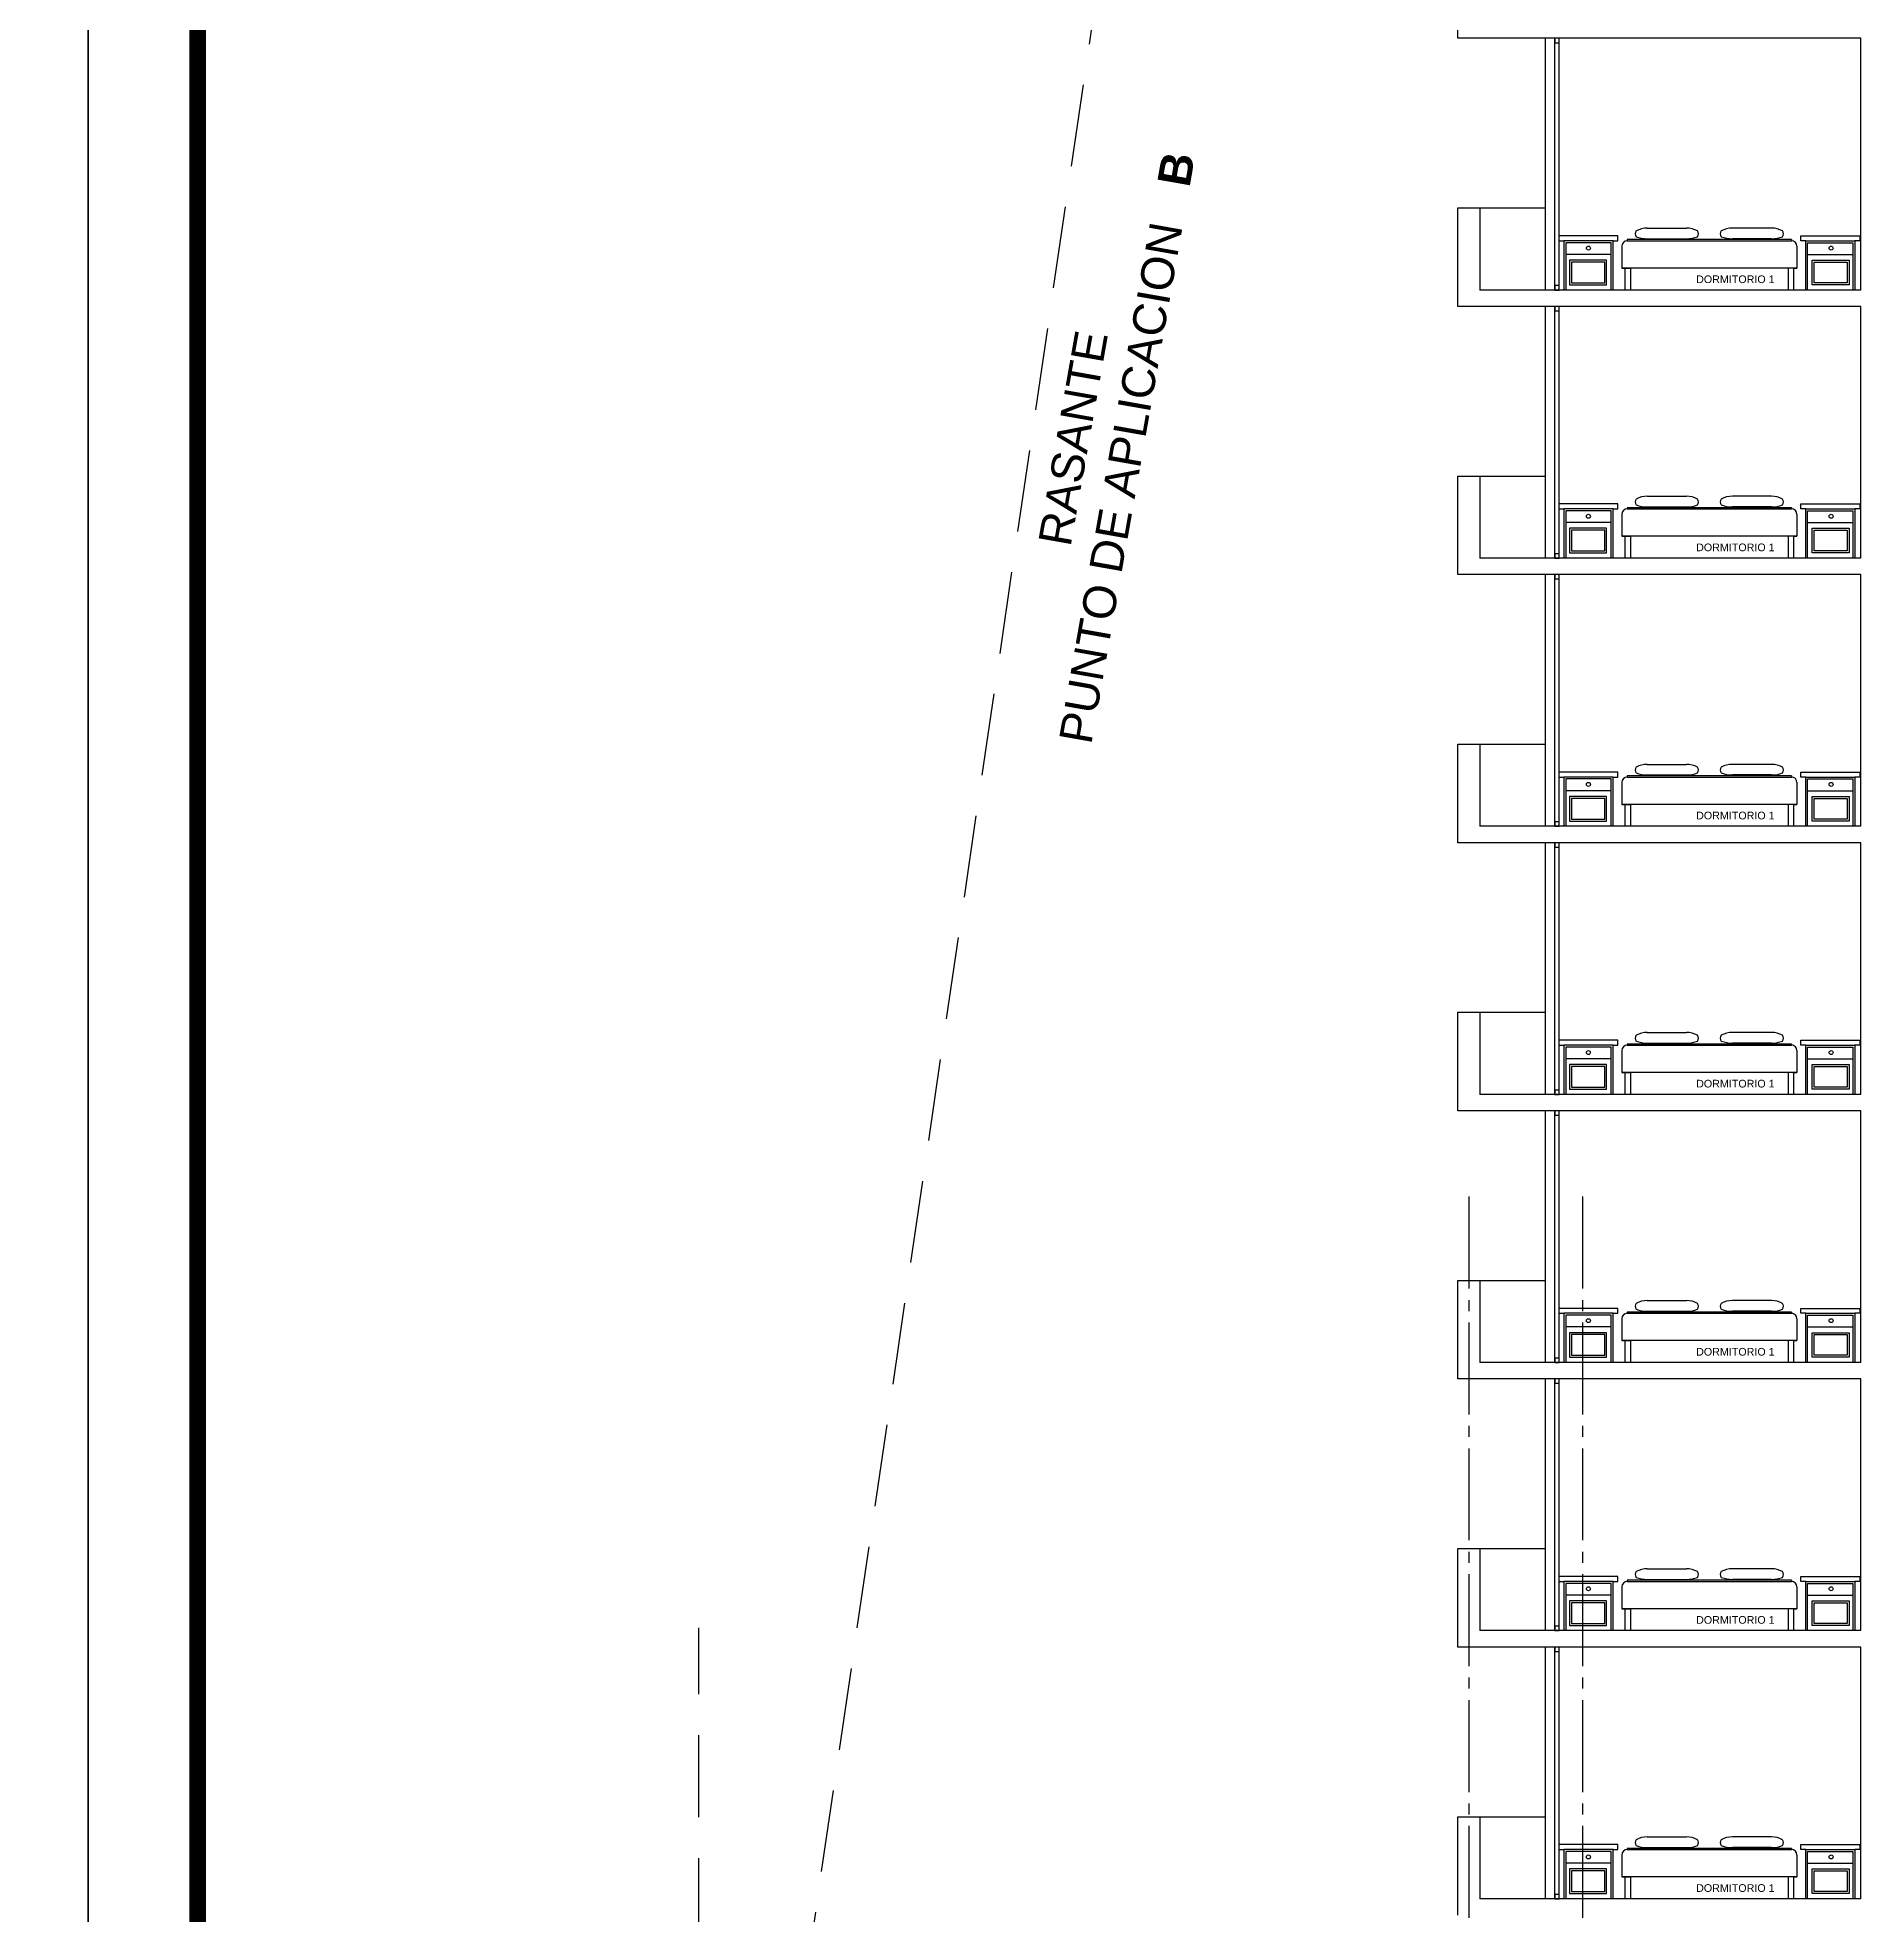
# Model space of a CAD drawing. Header units: millimetres. Extents: x 1217 to 2428, y 234 to 779.
# Drawn here: x 2218.06 to 2234.77, y 394.41 to 411.56 of the extents above; entities that cross this region are included whole.
import ezdxf

# ---------------------------------------------------------------- set-up
doc = ezdxf.new("R2010")
doc.units = ezdxf.units.MM
doc.linetypes.add('ACAD_ISO04W100', pattern=[30, 24, -3, 0, -3])
doc.linetypes.add('HIDDEN', pattern=[0.375, 0.25, -0.125])
for name, color, linetype in [('0.1', 251, 'Continuous'), ('0.2', 2, 'Continuous'), ('0.3', 6, 'Continuous'), ('Ejes', 8, 'Continuous'), ('MURO', 5, 'Continuous'), ('Texto', 1, 'Continuous')]:
    doc.layers.add(name, color=color, linetype=linetype)
doc.styles.get("Standard").update_dxf_attribs({"font": 'arial.ttf'})

msp = doc.modelspace()

# ---------------------------------------------------------------- linework, layer by layer
at = {"layer": '0.1', "linetype": 'ByBlock'}
for p, q in [((2232.53371, 409.65099, 0), (2232.53371, 409.45099, 0)), ((2234.08371, 409.71099, 0), (2232.58369, 409.71099, 0)), ((2232.5837, 409.70099, 0), (2234.08372, 409.70099, 0)), ((2234.13371, 409.65099, 0), (2234.13371, 409.45099, 0)), ((2234.13371, 409.45099, 0), (2232.53371, 409.45099, 0)), ((2232.53371, 409.45099, 0), (2232.61371, 409.45099, 0)), ((2232.56371, 409.45099, 0), (2232.53371, 409.45099, 0)), ((2232.56371, 409.25099, 0), (2232.56371, 409.45099, 0)), ((2232.61371, 409.45099, 0), (2232.61371, 409.25099, 0)), ((2234.13371, 409.45099, 0), (2234.05371, 409.45099, 0)), ((2234.10371, 409.45099, 0), (2234.13371, 409.45099, 0)), ((2234.10371, 409.25099, 0), (2234.10371, 409.45099, 0)), ((2232.53371, 407.20099, 0), (2232.53371, 407.00099, 0)), ((2234.08371, 407.26099, 0), (2232.58369, 407.26099, 0)), ((2232.5837, 407.25099, 0), (2234.08372, 407.25099, 0)), ((2234.13371, 407.20099, 0), (2234.13371, 407.00099, 0)), ((2234.13371, 407.00099, 0), (2232.53371, 407.00099, 0)), ((2232.53371, 407.00099, 0), (2232.61371, 407.00099, 0)), ((2232.56371, 407.00099, 0), (2232.53371, 407.00099, 0)), ((2232.56371, 406.80099, 0), (2232.56371, 407.00099, 0)), ((2232.61371, 407.00099, 0), (2232.61371, 406.80099, 0)), ((2234.13371, 407.00099, 0), (2234.05371, 407.00099, 0)), ((2234.10371, 407.00099, 0), (2234.13371, 407.00099, 0)), ((2234.10371, 406.80099, 0), (2234.10371, 407.00099, 0)), ((2232.53371, 404.75099, 0), (2232.53371, 404.55099, 0)), ((2234.08371, 404.81099, 0), (2232.58369, 404.81099, 0)), ((2232.5837, 404.80099, 0), (2234.08372, 404.80099, 0)), ((2234.13371, 404.75099, 0), (2234.13371, 404.55099, 0)), ((2234.13371, 404.55099, 0), (2232.53371, 404.55099, 0)), ((2232.53371, 404.55099, 0), (2232.61371, 404.55099, 0)), ((2232.56371, 404.55099, 0), (2232.53371, 404.55099, 0)), ((2232.56371, 404.35099, 0), (2232.56371, 404.55099, 0)), ((2232.61371, 404.55099, 0), (2232.61371, 404.35099, 0)), ((2234.13371, 404.55099, 0), (2234.05371, 404.55099, 0)), ((2234.10371, 404.55099, 0), (2234.13371, 404.55099, 0)), ((2234.10371, 404.35099, 0), (2234.10371, 404.55099, 0)), ((2234.08371, 402.36099, 0), (2232.58369, 402.36099, 0)), ((2232.5837, 402.35099, 0), (2234.08372, 402.35099, 0)), ((2232.53371, 402.30099, 0), (2232.53371, 402.10099, 0)), ((2234.13371, 402.30099, 0), (2234.13371, 402.10099, 0)), ((2234.13371, 402.10099, 0), (2232.53371, 402.10099, 0)), ((2232.53371, 402.10099, 0), (2232.61371, 402.10099, 0)), ((2232.56371, 402.10099, 0), (2232.53371, 402.10099, 0)), ((2232.56371, 401.90099, 0), (2232.56371, 402.10099, 0)), ((2232.61371, 402.10099, 0), (2232.61371, 401.90099, 0)), ((2234.13371, 402.10099, 0), (2234.05371, 402.10099, 0)), ((2234.10371, 402.10099, 0), (2234.13371, 402.10099, 0)), ((2234.10371, 401.90099, 0), (2234.10371, 402.10099, 0)), ((2232.53371, 399.85099, 0), (2232.53371, 399.65099, 0)), ((2234.08371, 399.91099, 0), (2232.58369, 399.91099, 0)), ((2232.5837, 399.90099, 0), (2234.08372, 399.90099, 0)), ((2234.13371, 399.85099, 0), (2234.13371, 399.65099, 0)), ((2234.13371, 399.65099, 0), (2232.53371, 399.65099, 0)), ((2232.53371, 399.65099, 0), (2232.61371, 399.65099, 0)), ((2232.56371, 399.65099, 0), (2232.53371, 399.65099, 0)), ((2232.56371, 399.45099, 0), (2232.56371, 399.65099, 0)), ((2232.61371, 399.65099, 0), (2232.61371, 399.45099, 0)), ((2234.13371, 399.65099, 0), (2234.05371, 399.65099, 0)), ((2234.10371, 399.65099, 0), (2234.13371, 399.65099, 0)), ((2234.10371, 399.45099, 0), (2234.10371, 399.65099, 0)), ((2232.53371, 397.40099, 0), (2232.53371, 397.20099, 0)), ((2234.08371, 397.46099, 0), (2232.58369, 397.46099, 0)), ((2232.5837, 397.45099, 0), (2234.08372, 397.45099, 0)), ((2234.13371, 397.40099, 0), (2234.13371, 397.20099, 0)), ((2234.13371, 397.20099, 0), (2232.53371, 397.20099, 0)), ((2232.53371, 397.20099, 0), (2232.61371, 397.20099, 0)), ((2232.56371, 397.20099, 0), (2232.53371, 397.20099, 0)), ((2232.56371, 397.00099, 0), (2232.56371, 397.20099, 0)), ((2232.61371, 397.20099, 0), (2232.61371, 397.00099, 0)), ((2234.13371, 397.20099, 0), (2234.05371, 397.20099, 0)), ((2234.10371, 397.20099, 0), (2234.13371, 397.20099, 0)), ((2234.10371, 397.00099, 0), (2234.10371, 397.20099, 0)), ((2234.08371, 395.01099, 0), (2232.58369, 395.01099, 0)), ((2232.5837, 395.00099, 0), (2234.08372, 395.00099, 0)), ((2232.53371, 394.95099, 0), (2232.53371, 394.75099, 0)), ((2234.13371, 394.95099, 0), (2234.13371, 394.75099, 0)), ((2234.13371, 394.75099, 0), (2232.53371, 394.75099, 0)), ((2232.53371, 394.75099, 0), (2232.61371, 394.75099, 0)), ((2232.56371, 394.75099, 0), (2232.53371, 394.75099, 0)), ((2232.56371, 394.55099, 0), (2232.56371, 394.75099, 0)), ((2232.61371, 394.75099, 0), (2232.61371, 394.55099, 0)), ((2234.13371, 394.75099, 0), (2234.05371, 394.75099, 0)), ((2234.10371, 394.75099, 0), (2234.13371, 394.75099, 0)), ((2234.10371, 394.55099, 0), (2234.10371, 394.75099, 0))]:
    msp.add_line(p, q, dxfattribs=at)
at = {"layer": '0.1'}
for p, q in [((2234.05371, 409.45099, 0), (2234.05371, 409.25099, 0)), ((2234.05371, 407.00099, 0), (2234.05371, 406.80099, 0)), ((2234.05371, 404.55099, 0), (2234.05371, 404.35099, 0)), ((2234.05371, 402.10099, 0), (2234.05371, 401.90099, 0)), ((2234.05371, 399.65099, 0), (2234.05371, 399.45099, 0)), ((2234.05371, 397.20099, 0), (2234.05371, 397.00099, 0)), ((2234.05371, 394.75099, 0), (2234.05371, 394.55099, 0))]:
    msp.add_line(p, q, dxfattribs=at)
at = {"layer": '0.1', "ltscale": 3}
for points in [[(2158.52436, 357.90321), (2158.52436, 447.90321), (2218.52436, 447.90321), (2218.52436, 357.90321), (2158.52436, 357.90321)], [(2218.52436, 357.90321), (2218.52436, 447.90321), (2278.52436, 447.90321), (2278.52436, 357.90321), (2218.52436, 357.90321)]]:
    msp.add_lwpolyline(points, dxfattribs=at)
at = {"layer": '0.1', "ltscale": 3, "const_width": 0.15}
msp.add_lwpolyline([(2219.52436, 358.90321), (2219.52436, 446.90321), (2277.52436, 446.90321), (2277.52436, 358.90321)], close=True, dxfattribs=at)
at = {"layer": '0.1', "ltscale": 3, "elevation": 0}
for points in [[(2231.83808, 409.25099), (2231.83808, 411.55099)], [(2231.23608, 410.001), (2231.83808, 410.001)], [(2231.83808, 406.80099), (2231.83808, 409.10099)], [(2231.23608, 407.551), (2231.83808, 407.551)], [(2231.83808, 404.35099), (2231.83808, 406.65099)], [(2231.23608, 405.101), (2231.83808, 405.101)], [(2231.83808, 401.90099), (2231.83808, 404.20099)], [(2231.23608, 402.651), (2231.83808, 402.651)], [(2231.83808, 399.45099), (2231.83808, 401.75099)], [(2231.23608, 400.201), (2231.83808, 400.201)], [(2231.83808, 397.00099), (2231.83808, 399.30099)], [(2231.23608, 397.751), (2231.83808, 397.751)], [(2231.83808, 394.55099), (2231.83808, 396.85099)], [(2231.23608, 395.301), (2231.83808, 395.301)]]:
    msp.add_lwpolyline(points, dxfattribs=at)
at = {"layer": '0.1', "linetype": 'ByBlock', "elevation": 0}
for points in [[(2232.45389, 409.70099), (2232.49889, 409.70099), (2232.49889, 409.74599), (2232.00389, 409.74599), (2231.95889, 409.74599), (2231.95889, 409.70099), (2232.00389, 409.70099)], [(2234.21353, 409.70099), (2234.16853, 409.70099), (2234.16853, 409.74599), (2234.66353, 409.74599), (2234.70853, 409.74599), (2234.70853, 409.70099), (2234.66353, 409.70099)], [(2232.45389, 409.25099), (2232.45389, 409.70099), (2232.00389, 409.70099), (2232.00389, 409.25099)], [(2232.43589, 409.25099), (2232.43589, 409.68299), (2232.02189, 409.68299), (2232.02189, 409.25099)], [(2232.43589, 409.57609), (2232.02189, 409.57609)], [(2232.58369, 409.71099), (2232.58371, 409.70099)], [(2234.08371, 409.71099), (2234.08369, 409.70099)], [(2234.21353, 409.25099), (2234.21353, 409.70099), (2234.66353, 409.70099), (2234.66353, 409.25099)], [(2234.23153, 409.25099), (2234.23153, 409.68299), (2234.64553, 409.68299), (2234.64553, 409.25099)], [(2234.23153, 409.57609), (2234.64553, 409.57609)], [(2232.45389, 407.25099), (2232.49889, 407.25099), (2232.49889, 407.29599), (2232.00389, 407.29599), (2231.95889, 407.29599), (2231.95889, 407.25099), (2232.00389, 407.25099)], [(2232.45389, 406.80099), (2232.45389, 407.25099), (2232.00389, 407.25099), (2232.00389, 406.80099)], [(2232.43589, 406.80099), (2232.43589, 407.23299), (2232.02189, 407.23299), (2232.02189, 406.80099)], [(2232.58369, 407.26099), (2232.58371, 407.25099)], [(2234.08371, 407.26099), (2234.08369, 407.25099)], [(2234.21353, 407.25099), (2234.16853, 407.25099), (2234.16853, 407.29599), (2234.66353, 407.29599), (2234.70853, 407.29599), (2234.70853, 407.25099), (2234.66353, 407.25099)], [(2234.21353, 406.80099), (2234.21353, 407.25099), (2234.66353, 407.25099), (2234.66353, 406.80099)], [(2234.23153, 406.80099), (2234.23153, 407.23299), (2234.64553, 407.23299), (2234.64553, 406.80099)], [(2232.43589, 407.12609), (2232.02189, 407.12609)], [(2234.23153, 407.12609), (2234.64553, 407.12609)], [(2232.45389, 404.80099), (2232.49889, 404.80099), (2232.49889, 404.84599), (2232.00389, 404.84599), (2231.95889, 404.84599), (2231.95889, 404.80099), (2232.00389, 404.80099)], [(2232.45389, 404.35099), (2232.45389, 404.80099), (2232.00389, 404.80099), (2232.00389, 404.35099)], [(2232.43589, 404.35099), (2232.43589, 404.78299), (2232.02189, 404.78299), (2232.02189, 404.35099)], [(2232.58369, 404.81099), (2232.58371, 404.80099)], [(2234.08371, 404.81099), (2234.08369, 404.80099)], [(2234.21353, 404.80099), (2234.16853, 404.80099), (2234.16853, 404.84599), (2234.66353, 404.84599), (2234.70853, 404.84599), (2234.70853, 404.80099), (2234.66353, 404.80099)], [(2234.21353, 404.35099), (2234.21353, 404.80099), (2234.66353, 404.80099), (2234.66353, 404.35099)], [(2234.23153, 404.35099), (2234.23153, 404.78299), (2234.64553, 404.78299), (2234.64553, 404.35099)], [(2232.43589, 404.67609), (2232.02189, 404.67609)], [(2234.23153, 404.67609), (2234.64553, 404.67609)], [(2232.45389, 402.35099), (2232.49889, 402.35099), (2232.49889, 402.39599), (2232.00389, 402.39599), (2231.95889, 402.39599), (2231.95889, 402.35099), (2232.00389, 402.35099)], [(2232.45389, 401.90099), (2232.45389, 402.35099), (2232.00389, 402.35099), (2232.00389, 401.90099)], [(2232.58369, 402.36099), (2232.58371, 402.35099)], [(2234.08371, 402.36099), (2234.08369, 402.35099)], [(2234.21353, 402.35099), (2234.16853, 402.35099), (2234.16853, 402.39599), (2234.66353, 402.39599), (2234.70853, 402.39599), (2234.70853, 402.35099), (2234.66353, 402.35099)], [(2234.21353, 401.90099), (2234.21353, 402.35099), (2234.66353, 402.35099), (2234.66353, 401.90099)], [(2232.43589, 401.90099), (2232.43589, 402.33299), (2232.02189, 402.33299), (2232.02189, 401.90099)], [(2232.43589, 402.22609), (2232.02189, 402.22609)], [(2234.23153, 401.90099), (2234.23153, 402.33299), (2234.64553, 402.33299), (2234.64553, 401.90099)], [(2234.23153, 402.22609), (2234.64553, 402.22609)], [(2232.45389, 399.90099), (2232.49889, 399.90099), (2232.49889, 399.94599), (2232.00389, 399.94599), (2231.95889, 399.94599), (2231.95889, 399.90099), (2232.00389, 399.90099)], [(2234.21353, 399.90099), (2234.16853, 399.90099), (2234.16853, 399.94599), (2234.66353, 399.94599), (2234.70853, 399.94599), (2234.70853, 399.90099), (2234.66353, 399.90099)], [(2232.45389, 399.45099), (2232.45389, 399.90099), (2232.00389, 399.90099), (2232.00389, 399.45099)], [(2232.43589, 399.45099), (2232.43589, 399.88299), (2232.02189, 399.88299), (2232.02189, 399.45099)], [(2232.43589, 399.77609), (2232.02189, 399.77609)], [(2232.58369, 399.91099), (2232.58371, 399.90099)], [(2234.08371, 399.91099), (2234.08369, 399.90099)], [(2234.21353, 399.45099), (2234.21353, 399.90099), (2234.66353, 399.90099), (2234.66353, 399.45099)], [(2234.23153, 399.45099), (2234.23153, 399.88299), (2234.64553, 399.88299), (2234.64553, 399.45099)], [(2234.23153, 399.77609), (2234.64553, 399.77609)], [(2232.45389, 397.45099), (2232.49889, 397.45099), (2232.49889, 397.49599), (2232.00389, 397.49599), (2231.95889, 397.49599), (2231.95889, 397.45099), (2232.00389, 397.45099)], [(2232.45389, 397.00099), (2232.45389, 397.45099), (2232.00389, 397.45099), (2232.00389, 397.00099)], [(2232.43589, 397.00099), (2232.43589, 397.43299), (2232.02189, 397.43299), (2232.02189, 397.00099)], [(2232.58369, 397.46099), (2232.58371, 397.45099)], [(2234.08371, 397.46099), (2234.08369, 397.45099)], [(2234.21353, 397.45099), (2234.16853, 397.45099), (2234.16853, 397.49599), (2234.66353, 397.49599), (2234.70853, 397.49599), (2234.70853, 397.45099), (2234.66353, 397.45099)], [(2234.21353, 397.00099), (2234.21353, 397.45099), (2234.66353, 397.45099), (2234.66353, 397.00099)], [(2234.23153, 397.00099), (2234.23153, 397.43299), (2234.64553, 397.43299), (2234.64553, 397.00099)], [(2232.43589, 397.32609), (2232.02189, 397.32609)], [(2234.23153, 397.32609), (2234.64553, 397.32609)], [(2232.45389, 395.00099), (2232.49889, 395.00099), (2232.49889, 395.04599), (2232.00389, 395.04599), (2231.95889, 395.04599), (2231.95889, 395.00099), (2232.00389, 395.00099)], [(2232.45389, 394.55099), (2232.45389, 395.00099), (2232.00389, 395.00099), (2232.00389, 394.55099)], [(2232.43589, 394.55099), (2232.43589, 394.98299), (2232.02189, 394.98299), (2232.02189, 394.55099)], [(2232.58369, 395.01099), (2232.58371, 395.00099)], [(2234.08371, 395.01099), (2234.08369, 395.00099)], [(2234.21353, 395.00099), (2234.16853, 395.00099), (2234.16853, 395.04599), (2234.66353, 395.04599), (2234.70853, 395.04599), (2234.70853, 395.00099), (2234.66353, 395.00099)], [(2234.21353, 394.55099), (2234.21353, 395.00099), (2234.66353, 395.00099), (2234.66353, 394.55099)], [(2234.23153, 394.55099), (2234.23153, 394.98299), (2234.64553, 394.98299), (2234.64553, 394.55099)], [(2232.43589, 394.87609), (2232.02189, 394.87609)], [(2234.23153, 394.87609), (2234.64553, 394.87609)]]:
    msp.add_lwpolyline(points, dxfattribs=at)
at = {"layer": '0.1', "elevation": 0}
for points in [[(2232.76626, 409.81687), (2233.12371, 409.81687)], [(2232.76626, 409.71948), (2233.12371, 409.71948)], [(2233.90115, 409.81687), (2233.54371, 409.81687)], [(2233.90115, 409.71948), (2233.54371, 409.71948)], [(2232.76626, 407.36687), (2233.12371, 407.36687)], [(2233.90115, 407.36687), (2233.54371, 407.36687)], [(2232.76626, 407.26948), (2233.12371, 407.26948)], [(2233.90115, 407.26948), (2233.54371, 407.26948)], [(2232.76626, 404.91687), (2233.12371, 404.91687)], [(2233.90115, 404.91687), (2233.54371, 404.91687)], [(2232.76626, 404.81948), (2233.12371, 404.81948)], [(2233.90115, 404.81948), (2233.54371, 404.81948)], [(2232.76626, 402.46687), (2233.12371, 402.46687)], [(2232.76626, 402.36948), (2233.12371, 402.36948)], [(2233.90115, 402.46687), (2233.54371, 402.46687)], [(2233.90115, 402.36948), (2233.54371, 402.36948)], [(2232.76626, 400.01687), (2233.12371, 400.01687)], [(2233.90115, 400.01687), (2233.54371, 400.01687)], [(2232.76626, 399.91948), (2233.12371, 399.91948)], [(2233.90115, 399.91948), (2233.54371, 399.91948)], [(2232.76626, 397.56687), (2233.12371, 397.56687)], [(2233.90115, 397.56687), (2233.54371, 397.56687)], [(2232.76626, 397.46948), (2233.12371, 397.46948)], [(2233.90115, 397.46948), (2233.54371, 397.46948)], [(2232.76626, 395.11687), (2233.12371, 395.11687)], [(2232.76626, 395.01948), (2233.12371, 395.01948)], [(2233.90115, 395.11687), (2233.54371, 395.11687)], [(2233.90115, 395.01948), (2233.54371, 395.01948)]]:
    msp.add_lwpolyline(points, dxfattribs=at)
at = {"layer": '0.1', "linetype": 'ByBlock', "elevation": 0}
for points in [[(2232.39529, 409.52377), (2232.05605, 409.52377), (2232.05605, 409.299), (2232.39529, 409.299)], [(2232.37729, 409.50577), (2232.07405, 409.50577), (2232.07405, 409.317), (2232.37729, 409.317)], [(2234.27213, 409.52377), (2234.61137, 409.52377), (2234.61137, 409.299), (2234.27213, 409.299)], [(2234.29013, 409.50577), (2234.59337, 409.50577), (2234.59337, 409.317), (2234.29013, 409.317)], [(2232.39529, 407.07377), (2232.05605, 407.07377), (2232.05605, 406.849), (2232.39529, 406.849)], [(2232.37729, 407.05577), (2232.07405, 407.05577), (2232.07405, 406.867), (2232.37729, 406.867)], [(2234.27213, 407.07377), (2234.61137, 407.07377), (2234.61137, 406.849), (2234.27213, 406.849)], [(2234.29013, 407.05577), (2234.59337, 407.05577), (2234.59337, 406.867), (2234.29013, 406.867)], [(2232.39529, 404.62377), (2232.05605, 404.62377), (2232.05605, 404.399), (2232.39529, 404.399)], [(2232.37729, 404.60577), (2232.07405, 404.60577), (2232.07405, 404.417), (2232.37729, 404.417)], [(2234.27213, 404.62377), (2234.61137, 404.62377), (2234.61137, 404.399), (2234.27213, 404.399)], [(2234.29013, 404.60577), (2234.59337, 404.60577), (2234.59337, 404.417), (2234.29013, 404.417)], [(2232.39529, 402.17377), (2232.05605, 402.17377), (2232.05605, 401.949), (2232.39529, 401.949)], [(2234.27213, 402.17377), (2234.61137, 402.17377), (2234.61137, 401.949), (2234.27213, 401.949)], [(2232.37729, 402.15577), (2232.07405, 402.15577), (2232.07405, 401.967), (2232.37729, 401.967)], [(2234.29013, 402.15577), (2234.59337, 402.15577), (2234.59337, 401.967), (2234.29013, 401.967)], [(2232.39529, 399.72377), (2232.05605, 399.72377), (2232.05605, 399.499), (2232.39529, 399.499)], [(2232.37729, 399.70577), (2232.07405, 399.70577), (2232.07405, 399.517), (2232.37729, 399.517)], [(2234.27213, 399.72377), (2234.61137, 399.72377), (2234.61137, 399.499), (2234.27213, 399.499)], [(2234.29013, 399.70577), (2234.59337, 399.70577), (2234.59337, 399.517), (2234.29013, 399.517)], [(2232.39529, 397.27377), (2232.05605, 397.27377), (2232.05605, 397.049), (2232.39529, 397.049)], [(2232.37729, 397.25577), (2232.07405, 397.25577), (2232.07405, 397.067), (2232.37729, 397.067)], [(2234.27213, 397.27377), (2234.61137, 397.27377), (2234.61137, 397.049), (2234.27213, 397.049)], [(2234.29013, 397.25577), (2234.59337, 397.25577), (2234.59337, 397.067), (2234.29013, 397.067)], [(2232.39529, 394.82377), (2232.05605, 394.82377), (2232.05605, 394.599), (2232.39529, 394.599)], [(2232.37729, 394.80577), (2232.07405, 394.80577), (2232.07405, 394.617), (2232.37729, 394.617)], [(2234.27213, 394.82377), (2234.61137, 394.82377), (2234.61137, 394.599), (2234.27213, 394.599)], [(2234.29013, 394.80577), (2234.59337, 394.80577), (2234.59337, 394.617), (2234.29013, 394.617)]]:
    msp.add_lwpolyline(points, close=True, dxfattribs=at)
at = {"layer": '0.1', "linetype": 'ByBlock'}
for centre in [(2232.22889, 409.63356, 0), (2234.44614, 409.63354, 0), (2232.22889, 407.18356, 0), (2234.44614, 407.18353, 0), (2232.22889, 404.73356, 0), (2234.44614, 404.73352, 0), (2232.22889, 402.28356, 0), (2234.44614, 402.28351, 0), (2232.22889, 399.83356, 0), (2234.44614, 399.8335, 0), (2232.22889, 397.38356, 0), (2234.44614, 397.38349, 0), (2232.22889, 394.93356, 0), (2234.44614, 394.93348, 0)]:
    msp.add_circle(centre, 0.01818, dxfattribs=at)
for centre, radius, start, end in [((2232.69972, 409.76456, 0), 0.04346, 142.358497, 217.641503), ((2232.76626, 409.60621, 0), 0.21066, 90, 118.635178), ((2232.76626, 410.00371, 0), 0.28423, 249.195199, 270), ((2232.58371, 409.65099, 0), 0.05, 90, 180), ((2234.08371, 409.65099, 0), 0.05, 0, 90), ((2232.69972, 407.31456, 0), 0.04346, 142.358497, 217.641503), ((2232.76626, 407.15621, 0), 0.21066, 90, 118.635178), ((2232.58371, 407.20099, 0), 0.05, 90, 180), ((2232.76626, 407.55371, 0), 0.28423, 249.195199, 270), ((2234.08371, 407.20099, 0), 0.05, 0, 90), ((2232.76626, 404.70621, 0), 0.21066, 90, 118.635178), ((2232.58371, 404.75099, 0), 0.05, 90, 180), ((2232.69972, 404.86456, 0), 0.04346, 142.358497, 217.641503), ((2232.76626, 405.10371, 0), 0.28423, 249.195199, 270), ((2234.08371, 404.75099, 0), 0.05, 0, 90), ((2232.58371, 402.30099, 0), 0.05, 90, 180), ((2232.69972, 402.41456, 0), 0.04346, 142.358497, 217.641503), ((2232.76626, 402.25621, 0), 0.21066, 90, 118.635178), ((2232.76626, 402.65371, 0), 0.28423, 249.195199, 270), ((2234.08371, 402.30099, 0), 0.05, 0, 90), ((2232.69972, 399.96456, 0), 0.04346, 142.358497, 217.641503), ((2232.76626, 399.80621, 0), 0.21066, 90, 118.635178), ((2232.58371, 399.85099, 0), 0.05, 90, 180), ((2232.76626, 400.20371, 0), 0.28423, 249.195199, 270), ((2234.08371, 399.85099, 0), 0.05, 0, 90), ((2232.69972, 397.51456, 0), 0.04346, 142.358497, 217.641503), ((2232.76626, 397.35621, 0), 0.21066, 90, 118.635178), ((2232.58371, 397.40099, 0), 0.05, 90, 180), ((2232.76626, 397.75371, 0), 0.28423, 249.195199, 270), ((2234.08371, 397.40099, 0), 0.05, 0, 90), ((2232.58371, 394.95099, 0), 0.05, 90, 180), ((2232.69972, 395.06456, 0), 0.04346, 142.358497, 217.641503), ((2232.76626, 394.90621, 0), 0.21066, 90, 118.635178), ((2232.76626, 395.30371, 0), 0.28423, 249.195199, 270), ((2234.08371, 394.95099, 0), 0.05, 0, 90)]:
    msp.add_arc(centre, radius, start, end, dxfattribs=at)
at = {"layer": '0.1'}
for centre, radius, start, end in [((2233.12371, 409.60621, 0), 0.21066, 61.364822, 90), ((2233.12371, 410.00371, 0), 0.28423, 270, 290.804801), ((2233.19025, 409.76456, 0), 0.04346, 322.358497, 37.641503), ((2233.47717, 409.76456, 0), 0.04346, 142.358497, 217.641503), ((2233.54371, 409.60621, 0), 0.21066, 90, 118.635178), ((2233.54371, 410.00371, 0), 0.28423, 249.195199, 270), ((2233.90115, 409.60621, 0), 0.21066, 61.364822, 90), ((2233.90115, 410.00371, 0), 0.28423, 270, 290.804801), ((2233.96769, 409.76456, 0), 0.04346, 322.358497, 37.641503), ((2233.12371, 407.15621, 0), 0.21066, 61.364822, 90), ((2233.19025, 407.31456, 0), 0.04346, 322.358497, 37.641503), ((2233.47717, 407.31456, 0), 0.04346, 142.358497, 217.641503), ((2233.54371, 407.15621, 0), 0.21066, 90, 118.635178), ((2233.90115, 407.15621, 0), 0.21066, 61.364822, 90), ((2233.96769, 407.31456, 0), 0.04346, 322.358497, 37.641503), ((2233.12371, 407.55371, 0), 0.28423, 270, 290.804801), ((2233.54371, 407.55371, 0), 0.28423, 249.195199, 270), ((2233.90115, 407.55371, 0), 0.28423, 270, 290.804801), ((2233.12371, 404.70621, 0), 0.21066, 61.364822, 90), ((2233.54371, 404.70621, 0), 0.21066, 90, 118.635178), ((2233.90115, 404.70621, 0), 0.21066, 61.364822, 90), ((2233.12371, 405.10371, 0), 0.28423, 270, 290.804801), ((2233.19025, 404.86456, 0), 0.04346, 322.358497, 37.641503), ((2233.47717, 404.86456, 0), 0.04346, 142.358497, 217.641503), ((2233.54371, 405.10371, 0), 0.28423, 249.195199, 270), ((2233.90115, 405.10371, 0), 0.28423, 270, 290.804801), ((2233.96769, 404.86456, 0), 0.04346, 322.358497, 37.641503), ((2233.12371, 402.25621, 0), 0.21066, 61.364822, 90), ((2233.12371, 402.65371, 0), 0.28423, 270, 290.804801), ((2233.19025, 402.41456, 0), 0.04346, 322.358497, 37.641503), ((2233.47717, 402.41456, 0), 0.04346, 142.358497, 217.641503), ((2233.54371, 402.25621, 0), 0.21066, 90, 118.635178), ((2233.54371, 402.65371, 0), 0.28423, 249.195199, 270), ((2233.90115, 402.25621, 0), 0.21066, 61.364822, 90), ((2233.90115, 402.65371, 0), 0.28423, 270, 290.804801), ((2233.96769, 402.41456, 0), 0.04346, 322.358497, 37.641503), ((2233.12371, 399.80621, 0), 0.21066, 61.364822, 90), ((2233.19025, 399.96456, 0), 0.04346, 322.358497, 37.641503), ((2233.47717, 399.96456, 0), 0.04346, 142.358497, 217.641503), ((2233.54371, 399.80621, 0), 0.21066, 90, 118.635178), ((2233.90115, 399.80621, 0), 0.21066, 61.364822, 90), ((2233.96769, 399.96456, 0), 0.04346, 322.358497, 37.641503), ((2233.12371, 400.20371, 0), 0.28423, 270, 290.804801), ((2233.54371, 400.20371, 0), 0.28423, 249.195199, 270), ((2233.90115, 400.20371, 0), 0.28423, 270, 290.804801), ((2233.12371, 397.35621, 0), 0.21066, 61.364822, 90), ((2233.19025, 397.51456, 0), 0.04346, 322.358497, 37.641503), ((2233.47717, 397.51456, 0), 0.04346, 142.358497, 217.641503), ((2233.54371, 397.35621, 0), 0.21066, 90, 118.635178), ((2233.90115, 397.35621, 0), 0.21066, 61.364822, 90), ((2233.96769, 397.51456, 0), 0.04346, 322.358497, 37.641503), ((2233.12371, 397.75371, 0), 0.28423, 270, 290.804801), ((2233.54371, 397.75371, 0), 0.28423, 249.195199, 270), ((2233.90115, 397.75371, 0), 0.28423, 270, 290.804801), ((2233.12371, 394.90621, 0), 0.21066, 61.364822, 90), ((2233.12371, 395.30371, 0), 0.28423, 270, 290.804801), ((2233.19025, 395.06456, 0), 0.04346, 322.358497, 37.641503), ((2233.47717, 395.06456, 0), 0.04346, 142.358497, 217.641503), ((2233.54371, 394.90621, 0), 0.21066, 90, 118.635178), ((2233.54371, 395.30371, 0), 0.28423, 249.195199, 270), ((2233.90115, 394.90621, 0), 0.21066, 61.364822, 90), ((2233.90115, 395.30371, 0), 0.28423, 270, 290.804801), ((2233.96769, 395.06456, 0), 0.04346, 322.358497, 37.641503)]:
    msp.add_arc(centre, radius, start, end, dxfattribs=at)
at = {"layer": '0.2', "linetype": 'HIDDEN', "ltscale": 3}
msp.add_line((2231.03608, 434.50098, 0), (2224.10385, 387.17099, 0), dxfattribs=at)
at = {"layer": '0.2', "ltscale": 3, "elevation": 0}
for points in [[(2231.92092, 409.25099), (2231.92092, 411.55099)], [(2231.96092, 409.25099), (2231.96092, 411.55099)], [(2231.92092, 406.80099), (2231.92092, 409.10099)], [(2231.96092, 406.80099), (2231.96092, 409.10099)], [(2231.92092, 404.35099), (2231.92092, 406.65099)], [(2231.96092, 404.35099), (2231.96092, 406.65099)], [(2231.92092, 401.90099), (2231.92092, 404.20099)], [(2231.96092, 401.90099), (2231.96092, 404.20099)], [(2231.92092, 399.45099), (2231.92092, 401.75099)], [(2231.96092, 399.45099), (2231.96092, 401.75099)], [(2231.92092, 397.00099), (2231.92092, 399.30099)], [(2231.96092, 397.00099), (2231.96092, 399.30099)], [(2231.92092, 394.55099), (2231.92092, 396.85099)], [(2231.96092, 394.55099), (2231.96092, 396.85099)]]:
    msp.add_lwpolyline(points, dxfattribs=at)
at = {"layer": '0.2', "linetype": 'HIDDEN', "ltscale": 3, "elevation": 0}
msp.add_lwpolyline([(2224.10384, 376.17099), (2224.10385, 397.02716)], dxfattribs=at)
at = {"layer": '0.3', "elevation": 0}
for points in [[(2231.92092, 411.51099), (2231.96092, 411.51099), (2231.96092, 411.55099), (2231.92092, 411.55099), (2231.92092, 411.51099)], [(2231.92092, 411.51099), (2231.96092, 411.51099), (2231.96092, 411.55099), (2231.92092, 411.55099), (2231.92092, 411.51099)], [(2231.92092, 409.25099), (2231.96092, 409.25099), (2231.96092, 409.29099), (2231.92092, 409.29099), (2231.92092, 409.25099)], [(2231.92092, 409.25099), (2231.96092, 409.25099), (2231.96092, 409.29099), (2231.92092, 409.29099), (2231.92092, 409.25099)], [(2231.92092, 409.06099), (2231.96092, 409.06099), (2231.96092, 409.10099), (2231.92092, 409.10099), (2231.92092, 409.06099)], [(2231.92092, 409.06099), (2231.96092, 409.06099), (2231.96092, 409.10099), (2231.92092, 409.10099), (2231.92092, 409.06099)], [(2231.92092, 406.80099), (2231.96092, 406.80099), (2231.96092, 406.84099), (2231.92092, 406.84099), (2231.92092, 406.80099)], [(2231.92092, 406.80099), (2231.96092, 406.80099), (2231.96092, 406.84099), (2231.92092, 406.84099), (2231.92092, 406.80099)], [(2231.92092, 406.61099), (2231.96092, 406.61099), (2231.96092, 406.65099), (2231.92092, 406.65099), (2231.92092, 406.61099)], [(2231.92092, 406.61099), (2231.96092, 406.61099), (2231.96092, 406.65099), (2231.92092, 406.65099), (2231.92092, 406.61099)], [(2231.92092, 404.35099), (2231.96092, 404.35099), (2231.96092, 404.39099), (2231.92092, 404.39099), (2231.92092, 404.35099)], [(2231.92092, 404.35099), (2231.96092, 404.35099), (2231.96092, 404.39099), (2231.92092, 404.39099), (2231.92092, 404.35099)], [(2231.92092, 404.16099), (2231.96092, 404.16099), (2231.96092, 404.20099), (2231.92092, 404.20099), (2231.92092, 404.16099)], [(2231.92092, 404.16099), (2231.96092, 404.16099), (2231.96092, 404.20099), (2231.92092, 404.20099), (2231.92092, 404.16099)], [(2231.92092, 401.90099), (2231.96092, 401.90099), (2231.96092, 401.94099), (2231.92092, 401.94099), (2231.92092, 401.90099)], [(2231.92092, 401.90099), (2231.96092, 401.90099), (2231.96092, 401.94099), (2231.92092, 401.94099), (2231.92092, 401.90099)], [(2231.92092, 401.71099), (2231.96092, 401.71099), (2231.96092, 401.75099), (2231.92092, 401.75099), (2231.92092, 401.71099)], [(2231.92092, 401.71099), (2231.96092, 401.71099), (2231.96092, 401.75099), (2231.92092, 401.75099), (2231.92092, 401.71099)], [(2231.92092, 399.45099), (2231.96092, 399.45099), (2231.96092, 399.49099), (2231.92092, 399.49099), (2231.92092, 399.45099)], [(2231.92092, 399.45099), (2231.96092, 399.45099), (2231.96092, 399.49099), (2231.92092, 399.49099), (2231.92092, 399.45099)], [(2231.92092, 399.26099), (2231.96092, 399.26099), (2231.96092, 399.30099), (2231.92092, 399.30099), (2231.92092, 399.26099)], [(2231.92092, 399.26099), (2231.96092, 399.26099), (2231.96092, 399.30099), (2231.92092, 399.30099), (2231.92092, 399.26099)], [(2231.92092, 397.00099), (2231.96092, 397.00099), (2231.96092, 397.04099), (2231.92092, 397.04099), (2231.92092, 397.00099)], [(2231.92092, 397.00099), (2231.96092, 397.00099), (2231.96092, 397.04099), (2231.92092, 397.04099), (2231.92092, 397.00099)], [(2231.92092, 396.81099), (2231.96092, 396.81099), (2231.96092, 396.85099), (2231.92092, 396.85099), (2231.92092, 396.81099)], [(2231.92092, 396.81099), (2231.96092, 396.81099), (2231.96092, 396.85099), (2231.92092, 396.85099), (2231.92092, 396.81099)], [(2231.92092, 394.55099), (2231.96092, 394.55099), (2231.96092, 394.59099), (2231.92092, 394.59099), (2231.92092, 394.55099)], [(2231.92092, 394.55099), (2231.96092, 394.55099), (2231.96092, 394.59099), (2231.92092, 394.59099), (2231.92092, 394.55099)]]:
    msp.add_lwpolyline(points, dxfattribs=at)
at = {"layer": 'Ejes', "linetype": 'ACAD_ISO04W100', "ltscale": 0.035, "elevation": 0}
for points in [[(2231.13608, 400.96664), (2231.13608, 371.9866)], [(2232.17399, 400.96664), (2232.17399, 371.9866)]]:
    msp.add_lwpolyline(points, dxfattribs=at)
at = {"layer": 'MURO', "ltscale": 3, "elevation": 0}
for points in [[(2231.03608, 411.55099), (2231.03608, 412.45099), (2231.23608, 412.45099), (2231.23608, 411.70099)], [(2234.71853, 411.55099), (2231.03608, 411.55099)], [(2234.71853, 411.55099), (2231.6449, 411.55099)], [(2234.71853, 409.25099), (2234.71853, 411.55099)], [(2231.03608, 409.10099), (2231.03608, 410.00099), (2231.23608, 410.00099), (2231.23608, 409.25099)], [(2234.71853, 409.25099), (2231.23608, 409.25099)], [(2234.71853, 409.10099), (2231.03608, 409.10099)], [(2234.71853, 409.10099), (2231.6449, 409.10099)], [(2234.71853, 406.80099), (2234.71853, 409.10099)], [(2231.03608, 406.65099), (2231.03608, 407.55099), (2231.23608, 407.55099), (2231.23608, 406.80099)], [(2234.71853, 406.80099), (2231.23608, 406.80099)], [(2234.71853, 406.65099), (2231.03608, 406.65099)], [(2234.71853, 406.65099), (2231.6449, 406.65099)], [(2234.71853, 404.35099), (2234.71853, 406.65099)], [(2231.03608, 404.20099), (2231.03608, 405.10099), (2231.23608, 405.10099), (2231.23608, 404.35099)], [(2234.71853, 404.35099), (2231.23608, 404.35099)], [(2234.71853, 404.20099), (2231.03608, 404.20099)], [(2234.71853, 404.20099), (2231.6449, 404.20099)], [(2234.71853, 401.90099), (2234.71853, 404.20099)], [(2231.03608, 401.75099), (2231.03608, 402.65099), (2231.23608, 402.65099), (2231.23608, 401.90099)], [(2234.71853, 401.90099), (2231.23608, 401.90099)], [(2234.71853, 401.75099), (2231.03608, 401.75099)], [(2234.71853, 401.75099), (2231.6449, 401.75099)], [(2234.71853, 399.45099), (2234.71853, 401.75099)], [(2231.03608, 399.30099), (2231.03608, 400.20099), (2231.23608, 400.20099), (2231.23608, 399.45099)], [(2234.71853, 399.45099), (2231.23608, 399.45099)], [(2234.71853, 399.30099), (2231.03608, 399.30099)], [(2234.71853, 399.30099), (2231.6449, 399.30099)], [(2234.71853, 397.00099), (2234.71853, 399.30099)], [(2231.03608, 396.85099), (2231.03608, 397.75099), (2231.23608, 397.75099), (2231.23608, 397.00099)], [(2234.71853, 397.00099), (2231.23608, 397.00099)], [(2234.71853, 396.85099), (2231.03608, 396.85099)], [(2234.71853, 396.85099), (2231.6449, 396.85099)], [(2234.71853, 394.55099), (2234.71853, 396.85099)], [(2231.03608, 394.40099), (2231.03608, 395.30099), (2231.23608, 395.30099), (2231.23608, 394.55099)], [(2234.71853, 394.55099), (2231.23608, 394.55099)]]:
    msp.add_lwpolyline(points, dxfattribs=at)

# ---------------------------------------------------------------- texts
at = {"layer": 'Texto', "insert": (2227.76946, 407.85301, 0), "char_height": 0.3, "width": 9.6123514, "attachment_point": 5, "rotation": 80}
msp.add_mtext('RASANTE   \\PPUNTO DE APLICACION   {\\fArial|b1|i0|c0|p34;B}', dxfattribs=at)
at = {"layer": 'Texto', "char_height": 0.07, "width": 1.0578524, "attachment_point": 5}
for insert in [(2233.57106, 409.34883, 0), (2233.57106, 406.89883, 0), (2233.57106, 404.44883, 0), (2233.57106, 401.99883, 0), (2233.57106, 399.54883, 0), (2233.57106, 397.09883, 0), (2233.57106, 394.64883, 0)]:
    msp.add_mtext('DORMITORIO 1', dxfattribs=dict(at, insert=insert))

doc.saveas('drawing.dxf')
